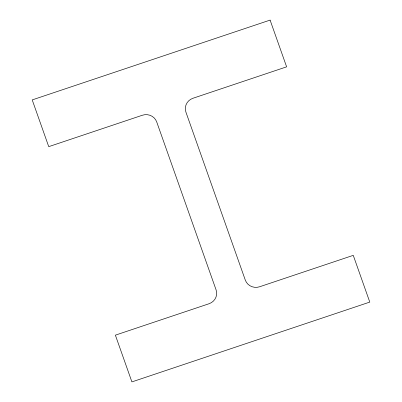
<?xml version="1.0" encoding="UTF-8"?>
<svg xmlns="http://www.w3.org/2000/svg" width="402" height="402" viewBox="0 0 402 402"><rect width="100%" height="100%" fill="white"/><g stroke="black" fill="none" stroke-linecap="round" stroke-linejoin="round"><path stroke-width="0.6" d="M270.099 20.1L32.215 99.912L48.737 146.65L142.383 115.233A11.301 10.884 -6.3 0 1 156.71 121.927L216.08 289.872A11.301 10.884 -6.3 0 1 209.02 303.741L115.379 335.162L131.901 381.9L369.785 302.088L353.263 255.35L259.617 286.767A11.301 10.884 -6.3 0 1 245.29 280.073L185.92 112.128A11.301 10.884 -6.3 0 1 192.98 98.259L286.621 66.838L270.099 20.1"/></g></svg>
